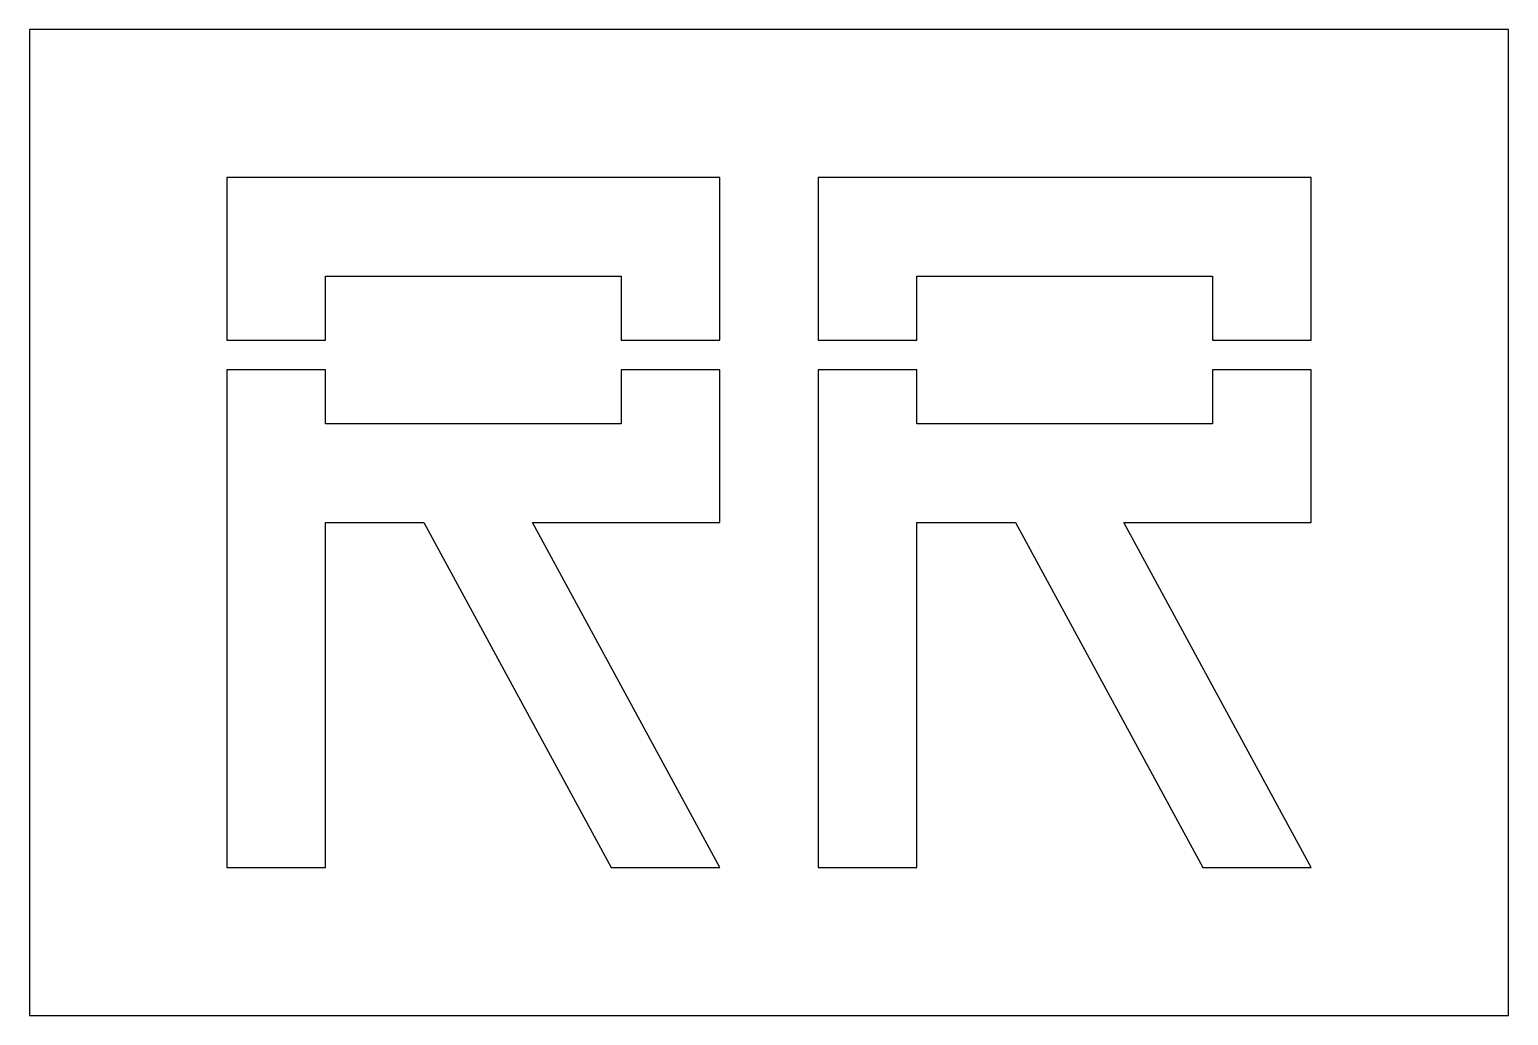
# Model space of a CAD drawing. Header units: millimetres. Extents: x 0 to 300, y 0 to 200.
import ezdxf

# ---------------------------------------------------------------- set-up
doc = ezdxf.new("R2010")
doc.units = ezdxf.units.MM

msp = doc.modelspace()

# ---------------------------------------------------------------- linework, layer by layer
at = {"layer": 'HOLES'}
for p, q in [((40, 170), (40, 137)), ((140, 170), (40, 170)), ((140, 137), (140, 170)), ((160, 170), (160, 137)), ((260, 170), (160, 170)), ((260, 137), (260, 170)), ((60, 137), (60, 150)), ((60, 150), (120, 150)), ((120, 150), (120, 137)), ((180, 137), (180, 150)), ((180, 150), (240, 150)), ((240, 150), (240, 137)), ((40, 137), (60, 137)), ((120, 137), (140, 137)), ((160, 137), (180, 137)), ((240, 137), (260, 137)), ((60, 131), (40, 131)), ((40, 131), (40, 30)), ((60, 120), (60, 131)), ((140, 131), (120, 131)), ((120, 131), (120, 120)), ((140, 100), (140, 131)), ((180, 131), (160, 131)), ((160, 131), (160, 30)), ((180, 120), (180, 131)), ((260, 131), (240, 131)), ((240, 131), (240, 120)), ((260, 100), (260, 131)), ((120, 120), (60, 120)), ((240, 120), (180, 120)), ((60, 30), (60, 100)), ((60, 100), (80, 100)), ((80, 100), (118, 30)), ((140, 30), (102, 100)), ((102, 100), (140, 100)), ((180, 30), (180, 100)), ((180, 100), (200, 100)), ((200, 100), (238, 30)), ((260, 30), (222, 100)), ((222, 100), (260, 100)), ((40, 30), (60, 30)), ((118, 30), (140, 30)), ((160, 30), (180, 30)), ((238, 30), (260, 30))]:
    msp.add_line(p, q, dxfattribs=at)
at = {"layer": 'OUTLINE'}
for p, q in [((300, 200), (0, 200)), ((0, 200), (0, 0)), ((300, 0), (300, 200)), ((0, 0), (300, 0))]:
    msp.add_line(p, q, dxfattribs=at)

doc.saveas('drawing.dxf')
